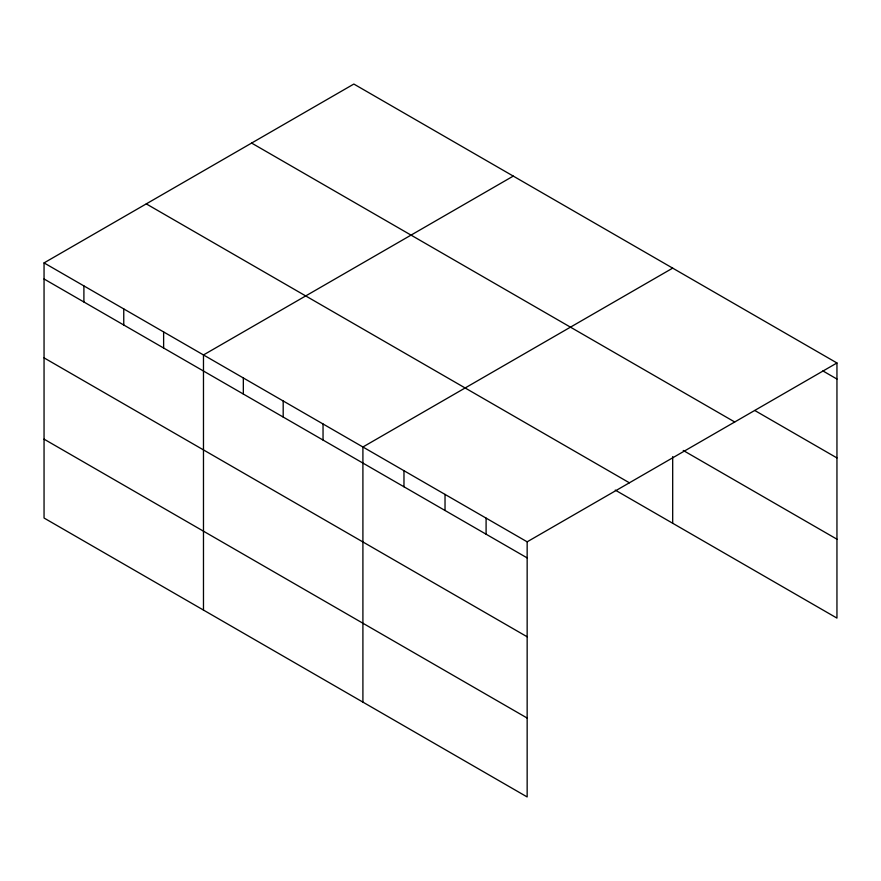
<?xml version="1.0" encoding="UTF-8"?>
<svg xmlns="http://www.w3.org/2000/svg" width="881" height="881" viewBox="0 0 881 881"><rect width="100%" height="100%" fill="white"/><g stroke="black" fill="none" stroke-linecap="round" stroke-linejoin="round"><path stroke-width="1.32" d="M44.05 262.901L527.157 541.826L527.157 796.953L44.05 518.028L44.05 262.901L353.843 84.047L836.95 362.972L836.95 618.099L615.257 490.1M513.271 176.09L203.478 354.955L203.478 610.07M672.688 268.132L362.906 446.997L362.906 702.113M527.157 541.826L836.95 362.972M822.876 370.912L836.95 379.05M754.819 410.513L836.95 457.933M251.614 143.074L734.721 421.988M683.249 450.466L836.95 539.205M146.279 203.885L629.386 482.799M44.05 278.98L527.157 557.904M44.05 357.862L527.157 636.787M44.05 439.145L527.157 718.059M672.688 456.611L672.688 523.259M486.092 518.116L486.092 534.194M445.026 494.406L445.026 510.484M403.972 470.696L403.972 486.775M323.041 423.981L323.041 440.06M283.186 400.976L283.186 417.043M243.332 377.96L243.332 394.038M163.624 331.939L163.624 348.017M123.758 308.923L123.758 325.001M83.904 285.918L83.904 301.996"/></g></svg>
